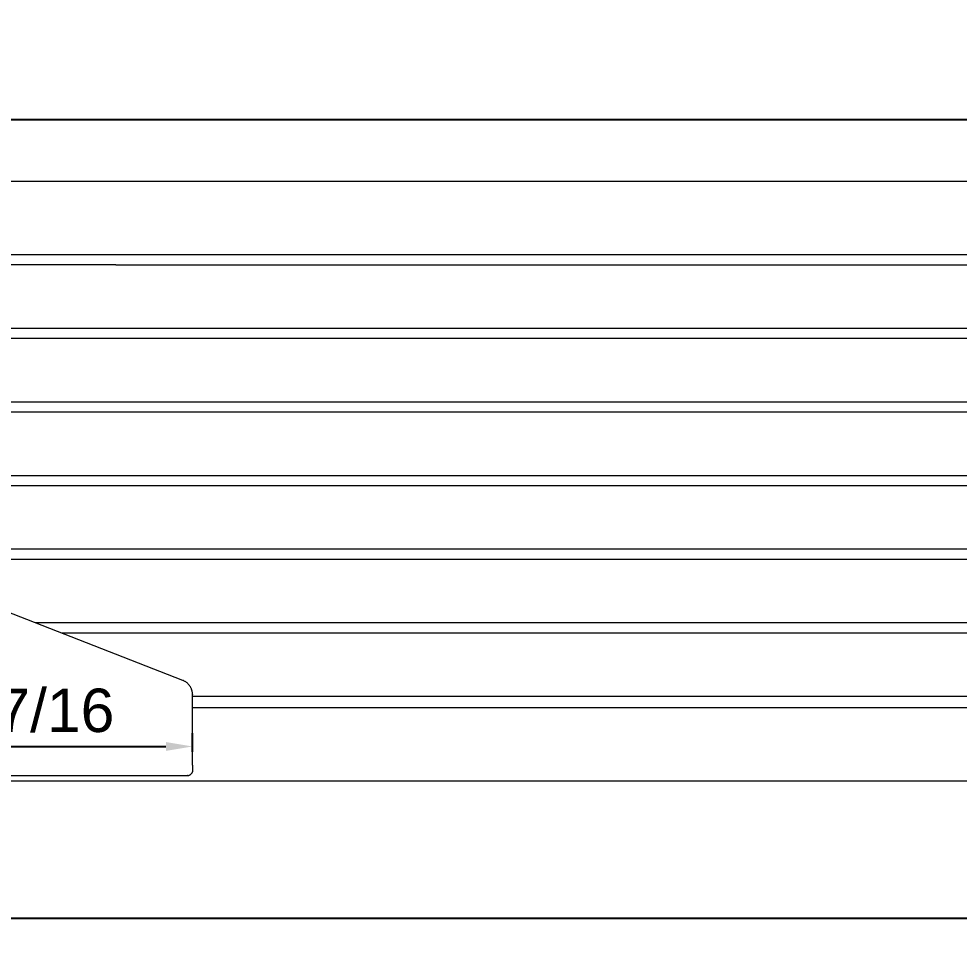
# Model space of a CAD drawing. Header units: inches. Extents: x -9 to 197, y 0 to 134.
# Drawn here: x 17.58 to 52.78, y 48.12 to 82.87 of the extents above; entities that cross this region are included whole.
import ezdxf

# ---------------------------------------------------------------- set-up
doc = ezdxf.new("R2010")
doc.units = ezdxf.units.IN
doc.layers.add('ZANO_R', color=7, linetype='Continuous', lineweight=0)
doc.layers.add('ZANO_W', color=1, linetype='Continuous', lineweight=0)
doc.styles.get("Standard").update_dxf_attribs({"font": 'arial.ttf'})
doc.dimstyles.new('amerykanie', dxfattribs={"dimtxt": 50, "dimasz": 50, "dimexe": 0.5, "dimexo": 0.5, "dimgap": 1, "dimtad": 1, "dimdec": 0, "dimzin": 0, "dimlunit": 5, "dimtxsty": 'Standard', "dimcen": 0.09, "dimclrd": 1, "dimclre": 1, "dimclrt": 1, "dimazin": 0, "dimtfac": 1, "dimtdec": 0, "dimtmove": 0, "dimatfit": 3, "dimfxl": 1, "dimtzin": 0, "dimarcsym": 1})

# ---------------------------------------------------------------- blocks, each defined once
blk = doc.blocks.new('*D389')
at = {"layer": 'ZANO_W', "color": 1, "lineweight": -2}
for p, q in [((11.073, 77.138), (11.073, 79.61)), ((109.451, 77.138), (109.451, 79.61)), ((12.073, 79.11), (108.451, 79.11))]:
    blk.add_line(p, q, dxfattribs=at)
at = {"layer": 'ZANO_W', "color": 1}
for points in [[(12.073, 79.277), (12.073, 78.944), (11.073, 79.11)], [(108.451, 78.944), (108.451, 79.277), (109.451, 79.11)]]:
    blk.add_solid(points, dxfattribs=at)
at = {"layer": 'ZANO_W', "color": 1, "insert": (60.262, 80.451), "char_height": 1.625, "attachment_point": 5}
blk.add_mtext('98 3/8', dxfattribs=at)
blk = doc.blocks.new('*D390')
at = {"layer": 'ZANO_W', "color": 1, "lineweight": -2}
for p, q in [((-4.708, 58.238), (-4.708, 48.705)), ((125.213, 58.239), (125.213, 48.705)), ((-3.708, 49.205), (124.213, 49.205))]:
    blk.add_line(p, q, dxfattribs=at)
at = {"layer": 'ZANO_W', "color": 1}
for points in [[(-3.708, 49.372), (-3.708, 49.039), (-4.708, 49.205)], [(124.213, 49.039), (124.213, 49.372), (125.213, 49.205)]]:
    blk.add_solid(points, dxfattribs=at)
at = {"layer": 'ZANO_W', "color": 1, "insert": (60.252, 50.546), "char_height": 1.625, "attachment_point": 5}
blk.add_mtext('129 15/16', dxfattribs=at)
blk = doc.blocks.new('*D393')
at = {"layer": 'ZANO_W', "color": 1, "lineweight": -2}
for p, q in [((10.655, 55.047), (10.655, 56.136)), ((24.082, 55.437), (24.082, 56.136)), ((11.655, 55.636), (23.082, 55.636))]:
    blk.add_line(p, q, dxfattribs=at)
at = {"layer": 'ZANO_W', "color": 1}
for points in [[(11.655, 55.803), (11.655, 55.469), (10.655, 55.636)], [(23.082, 55.469), (23.082, 55.803), (24.082, 55.636)]]:
    blk.add_solid(points, dxfattribs=at)
at = {"layer": 'ZANO_W', "color": 1, "insert": (17.368, 56.977), "char_height": 1.625, "attachment_point": 5}
blk.add_mtext('13 7/16', dxfattribs=at)

msp = doc.modelspace()

# ---------------------------------------------------------------- linework, layer by layer
at = {"layer": 'ZANO_R'}
for p, q in [((11.23056, 76.79583), (109.29346, 76.79583)), ((11.23056, 74.05269), (21.37036, 74.05269)), ((21.37036, 74.05269), (99.13445, 74.05269)), ((21.20605, 73.65897), (11.19509, 73.65897)), ((21.20605, 73.65897), (99.29876, 73.65897)), ((11.19509, 71.29666), (109.23097, 71.29666)), ((109.23097, 70.90294), (11.19509, 70.90294)), ((11.19509, 68.54063), (109.23097, 68.54063)), ((109.23097, 68.14691), (11.19509, 68.14691)), ((11.19509, 65.7846), (109.23097, 65.7846)), ((109.23097, 65.39088), (11.19509, 65.39088)), ((11.19509, 63.02857), (109.23097, 63.02857)), ((11.28497, 62.97235), (23.70596, 58.11961)), ((109.23097, 62.63485), (12.14881, 62.63485)), ((18.19535, 60.27254), (109.23097, 60.27254)), ((109.23097, 59.87882), (19.20311, 59.87882)), ((23.70596, 58.11961), (23.7246, 58.11196)), ((23.7246, 58.11196), (23.74296, 58.10368)), ((23.74296, 58.10368), (23.76103, 58.09478)), ((23.76103, 58.09478), (23.77879, 58.08527)), ((23.77879, 58.08527), (23.79621, 58.07515)), ((23.79621, 58.07515), (23.81328, 58.06445)), ((23.81328, 58.06445), (23.82997, 58.05318)), ((23.82997, 58.05318), (23.84626, 58.04134)), ((23.84626, 58.04134), (23.86215, 58.02895)), ((23.86215, 58.02895), (23.8776, 58.01603)), ((23.8776, 58.01603), (23.8926, 58.00258)), ((23.8926, 58.00258), (23.90714, 57.98864)), ((23.90714, 57.98864), (23.92119, 57.9742)), ((23.92119, 57.9742), (23.93474, 57.9593)), ((23.93474, 57.9593), (23.94777, 57.94394)), ((23.94777, 57.94394), (23.96028, 57.92815)), ((23.96028, 57.92815), (23.97223, 57.91194)), ((23.98339, 57.89569), (23.97223, 57.91194)), ((23.994, 57.87908), (23.98339, 57.89569)), ((24.00405, 57.86212), (23.994, 57.87908)), ((24.01353, 57.84484), (24.00405, 57.86212)), ((24.02243, 57.82725), (24.01353, 57.84484)), ((24.03073, 57.80937), (24.02243, 57.82725)), ((24.03844, 57.79123), (24.03073, 57.80937)), ((24.04553, 57.77284), (24.03844, 57.79123)), ((24.05201, 57.75422), (24.04553, 57.77284)), ((24.05786, 57.7354), (24.05201, 57.75422)), ((24.06308, 57.71639), (24.05786, 57.7354)), ((24.06766, 57.69722), (24.06308, 57.71639)), ((24.0716, 57.6779), (24.06766, 57.69722)), ((24.07489, 57.65847), (24.0716, 57.6779)), ((24.07754, 57.63894), (24.07489, 57.65847)), ((24.07953, 57.61933), (24.07754, 57.63894)), ((24.08086, 57.59966), (24.07953, 57.61933)), ((24.08154, 57.57996), (24.08086, 57.59966)), ((24.08154, 57.57996), (24.08163, 57.56952)), ((24.08163, 54.93682), (24.08163, 57.56952)), ((24.08163, 57.51651), (109.23097, 57.51651)), ((109.29301, 57.08342), (24.08163, 57.08342)), ((24.08163, 54.93682), (24.08163, 54.74363)), ((23.97785, 54.57017), (23.98377, 54.57348)), ((23.98377, 54.57348), (23.98957, 54.57699)), ((23.98957, 54.57699), (23.99525, 54.58069)), ((23.99525, 54.58069), (24.00079, 54.5846)), ((24.00079, 54.5846), (24.0062, 54.58869)), ((24.0062, 54.58869), (24.01147, 54.59296)), ((24.01147, 54.59296), (24.01658, 54.59742)), ((24.0216, 54.6021), (24.01658, 54.59742)), ((24.02645, 54.60696), (24.0216, 54.6021)), ((24.03113, 54.61198), (24.02645, 54.60696)), ((24.03564, 54.61717), (24.03113, 54.61198)), ((24.03996, 54.62251), (24.03564, 54.61717)), ((24.04409, 54.62799), (24.03996, 54.62251)), ((24.04802, 54.63362), (24.04409, 54.62799)), ((24.05176, 54.63938), (24.04802, 54.63362)), ((24.05529, 54.64527), (24.05176, 54.63938)), ((24.05862, 54.65127), (24.05529, 54.64527)), ((24.06173, 54.65739), (24.05862, 54.65127)), ((24.06463, 54.66362), (24.06173, 54.65739)), ((24.06732, 54.66994), (24.06463, 54.66362)), ((24.06977, 54.67635), (24.06732, 54.66994)), ((24.07201, 54.68284), (24.06977, 54.67635)), ((24.07402, 54.68941), (24.07201, 54.68284)), ((24.07579, 54.69604), (24.07402, 54.68941)), ((24.07733, 54.70273), (24.07579, 54.69604)), ((24.07864, 54.70947), (24.07733, 54.70273)), ((24.07972, 54.71625), (24.07864, 54.70947)), ((24.08055, 54.72307), (24.07972, 54.71625)), ((24.08115, 54.72991), (24.08055, 54.72307)), ((24.08151, 54.73677), (24.08115, 54.72991)), ((24.08163, 54.74363), (24.08151, 54.73677)), ((109.29301, 54.34028), (11.23011, 54.34028)), ((11.28497, 54.54677), (23.88477, 54.54677)), ((23.88916, 54.54682), (23.88477, 54.54677)), ((23.89355, 54.54697), (23.88916, 54.54682)), ((23.89355, 54.54697), (23.90032, 54.54739)), ((23.90032, 54.54739), (23.90707, 54.54804)), ((23.90707, 54.54804), (23.91379, 54.54892)), ((23.91379, 54.54892), (23.92048, 54.55004)), ((23.92048, 54.55004), (23.92713, 54.55138)), ((23.92713, 54.55138), (23.93372, 54.55296)), ((23.93372, 54.55296), (23.94026, 54.55476)), ((23.94026, 54.55476), (23.94674, 54.55678)), ((23.94674, 54.55678), (23.95314, 54.55902)), ((23.95314, 54.55902), (23.95945, 54.56149)), ((23.95945, 54.56149), (23.96568, 54.56417)), ((23.96568, 54.56417), (23.97182, 54.56706)), ((23.97182, 54.56706), (23.97785, 54.57017))]:
    msp.add_line(p, q, dxfattribs=at)

# ---------------------------------------------------------------- dimensions: what is measured, and where the dimension line sits
at = {"layer": 'ZANO_W'}
for base, p1, p2, picture, middle in [((109.45095, 79.11036), (11.07307, 76.63835), (109.45095, 76.63835), '*D389', (60.26201, 80.45113)), ((24.08163, 55.63613), (10.65502, 54.54677), (24.08163, 54.93682), '*D393', (17.36832, 56.97689)), ((125.21308, 49.20535), (-4.70822, 58.73822), (125.21308, 58.73887), '*D390', (60.25243, 50.54556))]:
    dim = msp.add_linear_dim(base=base, p1=p1, p2=p2, dimstyle='amerykanie', override={"dimtxt": 1.625, "dimasz": 1, "dimgap": 0.5, "dimdec": 4, "dimaunit": 1, "dimadec": 1, "dimtdec": 4, "dimtmove": 1, "dimfrac": 2}, dxfattribs=at)
    dim.commit()
    dim.dimension.update_dxf_attribs({"geometry": picture, "text_midpoint": middle})

doc.saveas('drawing.dxf')
